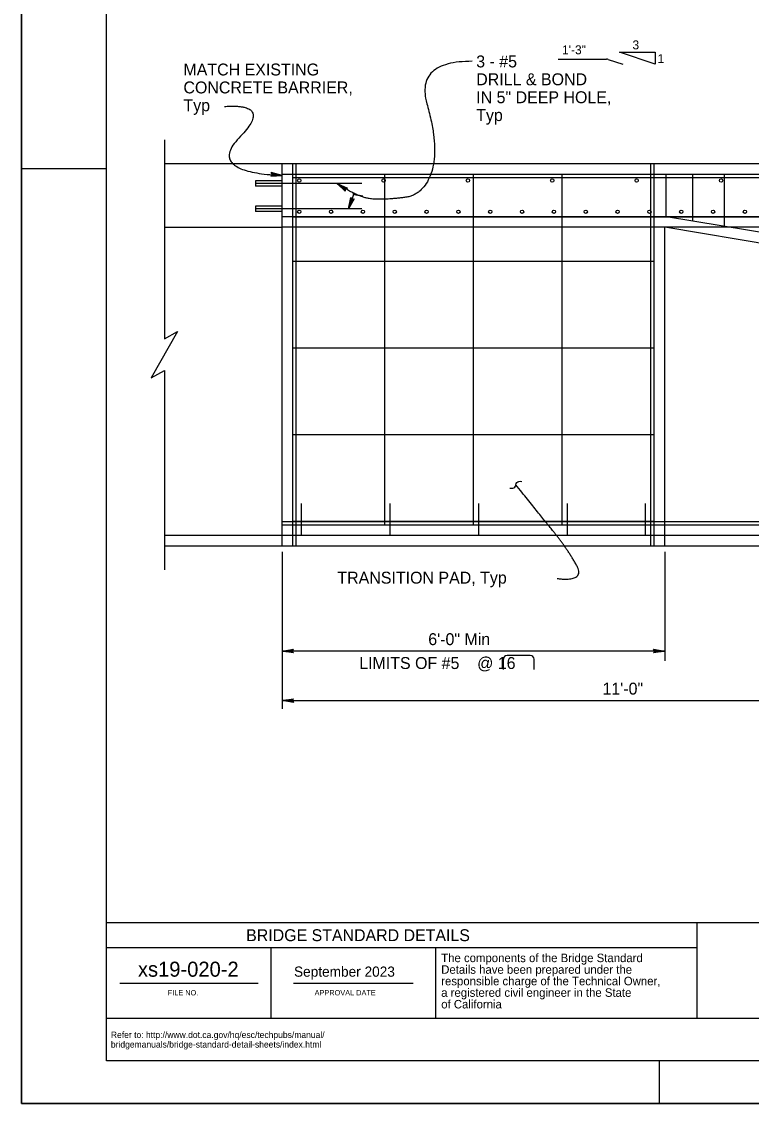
# Model space of a CAD drawing. Extents: x 0 to 2.83, y 0 to 1.83.
# Drawn here: x 0 to 0.715, y 0 to 1.061 of the extents above; entities that cross this region are included whole.
import ezdxf

# ---------------------------------------------------------------- set-up
doc = ezdxf.new("R2010")
doc.units = 0
for name, color, linetype in [('str_Border-Plot-Shape-A', 7, 'Continuous'), ('str_Border-Text-A', 7, 'Continuous'), ('str_Border-Title-Block-A', 7, 'Continuous'), ('str_Concrete-A', 7, 'Continuous'), ('str_Dimensions-A', 7, 'Continuous'), ('str_Existing-Concrete-A', 7, 'Continuous'), ('str_Guideline-NoPlot-A', 7, 'Continuous'), ('str_Reinforcement-B', 7, 'Continuous'), ('str_Text-A', 7, 'Continuous')]:
    doc.layers.add(name, color=color, linetype=linetype)

msp = doc.modelspace()

# ---------------------------------------------------------------- linework, layer by layer
at = {"layer": 'str_Border-Plot-Shape-A'}
msp.add_lwpolyline([(0, 0), (2.8333, 0), (2.8333, 1.8333), (0, 1.8333)], close=True, dxfattribs=at)
at = {"layer": 'str_Border-Title-Block-A'}
for p, q in [((0, 0), (0, 1.8333)), ((0.0833, 0.0417), (0.0833, 1.7917)), ((0, 0.9167), (0.0833, 0.9167)), ((2.7917, 0.1771), (0.0833, 0.1771)), ((0.6618, 0.1771), (0.6618, 0.0833)), ((0.6618, 0.1527), (0.0833, 0.1527)), ((0.2446, 0.0833), (0.2446, 0.1527)), ((0.4058, 0.1527), (0.4058, 0.0833)), ((0.0962, 0.118), (0.2317, 0.118)), ((0.2666, 0.118), (0.3838, 0.118)), ((2.7917, 0.0833), (0.0833, 0.0833)), ((2.7917, 0.0417), (0.0833, 0.0417)), ((0.625, 0.0417), (0.625, 0)), ((2.8333, 0), (0, 0))]:
    msp.add_line(p, q, dxfattribs=at)
at = {"layer": 'str_Concrete-A'}
for p, q in [((0.2555, 0.9217), (1.943, 0.9217)), ((0.2555, 0.5467), (0.2555, 0.9217)), ((1.943, 0.8592), (0.2555, 0.8592)), ((0.6305, 0.5467), (0.6305, 0.8592)), ((0.943, 0.8071), (0.6305, 0.8592)), ((0.2555, 0.5571), (1.943, 0.5571)), ((0.2555, 0.5467), (1.943, 0.5467))]:
    msp.add_line(p, q, dxfattribs=at)
at = {"layer": 'str_Dimensions-A'}
for p, q in [((0.2555, 0.5409), (0.2555, 0.3868)), ((0.6305, 0.5409), (0.6305, 0.434)), ((0.2555, 0.4436), (0.2664, 0.4454)), ((0.2555, 0.4436), (0.2662, 0.4449)), ((0.2659, 0.4445), (0.2555, 0.4436)), ((0.2656, 0.444), (0.2555, 0.4436)), ((0.6305, 0.4436), (0.2555, 0.4436)), ((0.2653, 0.4436), (0.2555, 0.4436)), ((0.2664, 0.4417), (0.2555, 0.4436)), ((0.2555, 0.4436), (0.2659, 0.4426)), ((0.2662, 0.4422), (0.2555, 0.4436)), ((0.2555, 0.4436), (0.2656, 0.4431)), ((0.2653, 0.4436), (0.2659, 0.4445)), ((0.2659, 0.4426), (0.2653, 0.4436)), ((0.2659, 0.4445), (0.2664, 0.4454)), ((0.2659, 0.4426), (0.2664, 0.4417)), ((0.62, 0.4445), (0.6195, 0.4454)), ((0.6195, 0.4454), (0.6305, 0.4436)), ((0.6305, 0.4436), (0.6195, 0.4417)), ((0.62, 0.4426), (0.6195, 0.4417)), ((0.6198, 0.4449), (0.6305, 0.4436)), ((0.6305, 0.4436), (0.6198, 0.4422)), ((0.6305, 0.4436), (0.62, 0.4445)), ((0.62, 0.4445), (0.6206, 0.4436)), ((0.62, 0.4426), (0.6305, 0.4436)), ((0.6206, 0.4436), (0.62, 0.4426)), ((0.6305, 0.4436), (0.6203, 0.444)), ((0.6203, 0.4431), (0.6305, 0.4436)), ((0.6206, 0.4436), (0.6305, 0.4436)), ((0.2555, 0.3951), (0.2664, 0.3969)), ((0.2555, 0.3951), (0.2662, 0.3964)), ((0.2659, 0.396), (0.2555, 0.3951)), ((0.2656, 0.3955), (0.2555, 0.3951)), ((0.2555, 0.3951), (0.943, 0.3951)), ((0.2653, 0.3951), (0.2555, 0.3951)), ((0.2664, 0.3932), (0.2555, 0.3951)), ((0.2555, 0.3951), (0.2659, 0.3941)), ((0.2662, 0.3937), (0.2555, 0.3951)), ((0.2555, 0.3951), (0.2656, 0.3946)), ((0.2653, 0.3951), (0.2659, 0.396)), ((0.2659, 0.3941), (0.2653, 0.3951)), ((0.2659, 0.396), (0.2664, 0.3969)), ((0.2659, 0.3941), (0.2664, 0.3932))]:
    msp.add_line(p, q, dxfattribs=at)
at = {"layer": 'str_Existing-Concrete-A'}
for p, q in [((0.1399, 0.9217), (0.2555, 0.9217)), ((0.2555, 0.9048), (0.2294, 0.9048)), ((0.2294, 0.9048), (0.2294, 0.8996)), ((0.2555, 0.8996), (0.2294, 0.8996)), ((0.2555, 0.88), (0.2294, 0.88)), ((0.2294, 0.88), (0.2294, 0.8748)), ((0.2555, 0.8748), (0.2294, 0.8748)), ((0.1399, 0.8592), (0.2555, 0.8592)), ((0.1399, 0.5571), (0.2555, 0.5571)), ((0.1399, 0.5467), (0.2555, 0.5467))]:
    msp.add_line(p, q, dxfattribs=at)
msp.add_lwpolyline([(0.1399, 0.9451), (0.1399, 0.7498), (0.1529, 0.757), (0.1269, 0.7114), (0.1399, 0.7186), (0.1399, 0.5233)], dxfattribs=at)
at = {"layer": 'str_Guideline-NoPlot-A'}
for p, q in [((0.2659, 0.5467), (0.2659, 0.9217)), ((0.2691, 0.5467), (0.2691, 0.9217)), ((0.6168, 0.5467), (0.6168, 0.9217)), ((0.62, 0.5467), (0.62, 0.9217)), ((0.2555, 0.9113), (1.943, 0.9113)), ((1.943, 0.8696), (0.2555, 0.8696)), ((0.9447, 0.8174), (0.6322, 0.8695)), ((0.2555, 0.5708), (1.943, 0.5708)), ((0.2555, 0.5675), (1.943, 0.5675))]:
    msp.add_line(p, q, dxfattribs=at)
at = {"layer": 'str_Reinforcement-B'}
for p, q in [((0.5261, 1.0241), (0.5732, 1.0241)), ((0.5751, 1.0238), (0.5894, 1.0191)), ((0.3336, 0.9022), (0.2294, 0.9022)), ((0.2659, 0.908), (1.9325, 0.908)), ((0.2691, 0.5675), (0.2691, 0.9113)), ((0.356, 0.5675), (0.356, 0.9113)), ((0.443, 0.5675), (0.443, 0.9113)), ((0.5299, 0.5675), (0.5299, 0.9113)), ((0.6168, 0.5675), (0.6168, 0.9113)), ((0.6315, 0.9113), (0.6315, 0.8696)), ((0.6576, 0.9113), (0.6576, 0.8652)), ((0.6888, 0.9113), (0.6888, 0.86)), ((0.3336, 0.8774), (0.2294, 0.8774)), ((0.2659, 0.8696), (1.9325, 0.8696)), ((0.62, 0.8255), (0.2659, 0.8255)), ((0.62, 0.7406), (0.2659, 0.7406)), ((0.62, 0.6557), (0.2659, 0.6557)), ((0.2743, 0.5571), (0.2743, 0.5884)), ((0.3613, 0.5571), (0.3613, 0.5884)), ((0.4482, 0.5571), (0.4482, 0.5884)), ((0.5351, 0.5571), (0.5351, 0.5884)), ((0.6116, 0.5571), (0.6116, 0.5884)), ((0.62, 0.5708), (0.2659, 0.5708)), ((0.4722, 0.4256), (0.4722, 0.4356)), ((0.4986, 0.4393), (0.4759, 0.4393)), ((0.5023, 0.4256), (0.5023, 0.4356))]:
    msp.add_line(p, q, dxfattribs=at)
for centre in [(0.2721, 0.9051), (0.3548, 0.9051), (0.4375, 0.9051), (0.5202, 0.9051), (0.6029, 0.9051), (0.6856, 0.9051), (0.2721, 0.8745), (0.3033, 0.8745), (0.3345, 0.8745), (0.3657, 0.8745), (0.3969, 0.8745), (0.4281, 0.8745), (0.4593, 0.8745), (0.4905, 0.8745), (0.5218, 0.8745), (0.553, 0.8745), (0.5842, 0.8745), (0.6154, 0.8745), (0.6466, 0.8745), (0.6778, 0.8745), (0.709, 0.8745)]:
    msp.add_circle(centre, 0.00163, dxfattribs=at)
for centre, radius, start, end in [((0.5732, 1.0181), 0.00601, 71.5651, 90), ((0.4759, 0.4356), 0.00369, 90, 180), ((0.4986, 0.4356), 0.00369, 0, 90)]:
    msp.add_arc(centre, radius, start, end, dxfattribs=at)
at = {"layer": 'str_Text-A'}
for p, q in [((0.2452, 0.9119), (0.2447, 0.9128)), ((0.2555, 0.91), (0.2447, 0.9128)), ((0.245, 0.91), (0.2444, 0.9092)), ((0.2444, 0.9092), (0.2555, 0.91)), ((0.2447, 0.9096), (0.2555, 0.91)), ((0.2555, 0.91), (0.245, 0.9123)), ((0.245, 0.91), (0.2457, 0.9109)), ((0.2555, 0.91), (0.245, 0.91)), ((0.2452, 0.9119), (0.2555, 0.91)), ((0.2457, 0.9109), (0.2452, 0.9119)), ((0.2555, 0.91), (0.2454, 0.9105)), ((0.2455, 0.9114), (0.2555, 0.91)), ((0.2457, 0.9109), (0.2555, 0.91)), ((0.3174, 0.8967), (0.3092, 0.9022)), ((0.3173, 0.8946), (0.3092, 0.9022)), ((0.3092, 0.9022), (0.3193, 0.8976)), ((0.3183, 0.8972), (0.3092, 0.9022)), ((0.3092, 0.9022), (0.3173, 0.8957)), ((0.3173, 0.8951), (0.3092, 0.9022)), ((0.3092, 0.9022), (0.3173, 0.8962)), ((0.3179, 0.8969), (0.3092, 0.9022)), ((0.3092, 0.9022), (0.3188, 0.8974)), ((0.3173, 0.8957), (0.3174, 0.8967)), ((0.3173, 0.8957), (0.3173, 0.8946)), ((0.3174, 0.8967), (0.3183, 0.8972)), ((0.3183, 0.8972), (0.3193, 0.8976)), ((0.3204, 0.8774), (0.3226, 0.8883)), ((0.3204, 0.8774), (0.3229, 0.8879)), ((0.3232, 0.8875), (0.3204, 0.8774)), ((0.326, 0.887), (0.3204, 0.8774)), ((0.3236, 0.887), (0.3204, 0.8774)), ((0.3255, 0.8869), (0.3204, 0.8774)), ((0.3204, 0.8774), (0.325, 0.8868)), ((0.3204, 0.8774), (0.3244, 0.8867)), ((0.3239, 0.8866), (0.3204, 0.8774)), ((0.3232, 0.8875), (0.3226, 0.8883)), ((0.3239, 0.8866), (0.3232, 0.8875)), ((0.325, 0.8868), (0.3239, 0.8866)), ((0.325, 0.8868), (0.326, 0.887))]:
    msp.add_line(p, q, dxfattribs=at)
msp.add_lwpolyline([(0.586, 1.0309), (0.6212, 1.0309), (0.6212, 1.0192)], close=True, dxfattribs=at)
for points, degree in [([(0.4418, 1.022), (0.3854, 1.022), (0.4094, 0.9377), (0.3948, 0.8909), (0.3561, 0.886), (0.3304, 0.888), (0.3092, 0.9022)], 2), ([(0.199, 0.9777), (0.2465, 0.981), (0.1805, 0.9135), (0.2555, 0.91)], 2), ([(0.3345, 0.8897), (0.3241, 0.8913), (0.3262, 0.8928), (0.3204, 0.8774)], 2), ([(0.4785, 0.6034), (0.4806, 0.6032), (0.4842, 0.6034), (0.4846, 0.61), (0.4883, 0.6102), (0.4903, 0.61)], 3), ([(0.5249, 0.5147), (0.5534, 0.5114), (0.5341, 0.5449), (0.5118, 0.5726), (0.4844, 0.6067)], 2)]:
    msp.add_open_spline(points, degree=degree, dxfattribs=at)

# ---------------------------------------------------------------- texts
at = {"layer": 'str_Border-Text-A'}
for s, height, p in [('xs19-020-2', 0.01476, (0.114, 0.1242)), ('September 2023', 0.01, (0.267, 0.1242))]:
    msp.add_text(s, height=height, dxfattribs=at).set_placement(p)
at = {"layer": 'str_Border-Title-Block-A'}
for s, height, p in [('BRIDGE STANDARD DETAILS', 0.011667, (0.2201, 0.1591)), ('The components of the Bridge Standard', 0.008333, (0.4113, 0.1385)), ('Details have been prepared under the', 0.008333, (0.4113, 0.1271)), ('responsible charge of the Technical Owner,', 0.008333, (0.4113, 0.1158)), ('FILE NO.', 0.00521, (0.1432, 0.1059)), ('APPROVAL DATE', 0.005208, (0.2872, 0.1059)), ('a registered civil engineer in the State', 0.008333, (0.4113, 0.1045)), ('of California', 0.008333, (0.4113, 0.0931)), ('Refer to: http://www.dot.ca.gov/hq/esc/techpubs/manual/', 0.006249, (0.0875, 0.0641)), ('bridgemanuals/bridge-standard-detail-sheets/index.html', 0.006249, (0.0875, 0.0547))]:
    msp.add_text(s, height=height, dxfattribs=at).set_placement(p)
at = {"layer": 'str_Dimensions-A'}
for s, p in [('6\'-0" Min', (0.3986, 0.4494)), ('LIMITS OF #5    @ 16', (0.3309, 0.426)), ('11\'-0"', (0.5694, 0.4009))]:
    msp.add_text(s, height=0.0117, dxfattribs=at).set_placement(p)
at = {"layer": 'str_Text-A'}
for s, height, p in [('3', 0.00877, (0.5988, 1.0337)), ('1\'-3"', 0.00877, (0.5298, 1.0289)), ('MATCH EXISTING', 0.0117, (0.1586, 1.0081)), ('3 - #5', 0.0117, (0.4456, 1.016)), ('1', 0.00877, (0.6234, 1.0202)), ('DRILL & BOND', 0.0117, (0.4456, 0.9985)), ('CONCRETE BARRIER,', 0.0117, (0.1586, 0.9905)), ('IN 5" DEEP HOLE,', 0.0117, (0.4456, 0.9809)), ('Typ', 0.0117, (0.1586, 0.973)), ('Typ', 0.0117, (0.4456, 0.9634)), ('TRANSITION PAD, Typ', 0.0117, (0.3095, 0.5097))]:
    msp.add_text(s, height=height, dxfattribs=at).set_placement(p)

doc.saveas('drawing.dxf')
